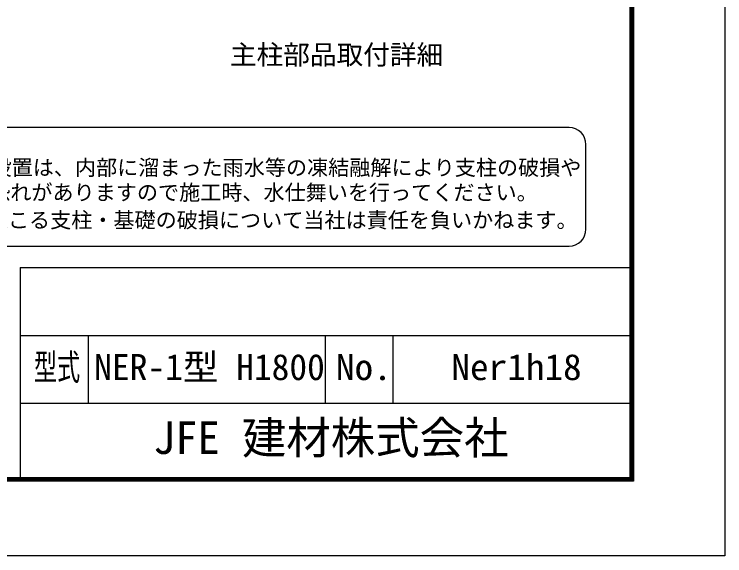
# Model space of a CAD drawing. Units: millimetres, scale not verified. Extents: x -4200 to 4200, y -2970 to 2970.
# Drawn here: x 2102 to 4200, y -2970 to -1372 of the extents above; entities that cross this region are included whole.
import ezdxf
from ezdxf.enums import TextEntityAlignment as Align

# ---------------------------------------------------------------- set-up
doc = ezdxf.new("R2010")
doc.units = ezdxf.units.MM
doc.header["$LTSCALE"] = 10
doc.layers.add('0-0_D-TTL-TXT', color=7, linetype='Continuous', lineweight=25)
doc.layers.add('0-E_D-TTL', color=7, linetype='Continuous', lineweight=25)
doc.styles.add('ＭＳ ゴシック', font='')
doc.styles.get('ＭＳ ゴシック').set_extended_font_data('MS Gothic')

msp = doc.modelspace()

# ---------------------------------------------------------------- linework, layer by layer
at = {"layer": '0-0_D-TTL-TXT', "color": 2}
for p, q in [((3740.24, -1706.52), (1294.69, -1706.52)), ((3790.24, -2006.52), (3790.24, -1756.52)), ((1294.69, -2056.52), (3740.24, -2056.52))]:
    msp.add_line(p, q, dxfattribs=at)
for centre, start, end in [((3740.24, -1756.52), 0, 90), ((3740.24, -2006.52), 270, 0)]:
    msp.add_arc(centre, 50, start, end, dxfattribs=at)
at = {"layer": '0-E_D-TTL'}
for p, q in [((2120, -2120), (2120, -2740)), ((2120, -2120), (3920, -2120)), ((2120, -2320), (3920, -2320)), ((2320, -2320), (2320, -2520)), ((3020, -2320), (3020, -2520)), ((3220, -2320), (3220, -2520)), ((2120, -2520), (3920, -2520))]:
    msp.add_line(p, q, dxfattribs=at)
at = {"layer": '0-E_D-TTL', "color": 2}
msp.add_lwpolyline([(-4200, 2970), (4200, 2970), (4200, -2970), (-4200, -2970)], close=True, dxfattribs=at)
at = {"layer": '0-E_D-TTL'}
for points in [[(-3930, 2750), (3930, 2750), (3930, -2750), (-3930, -2750)], [(-3927.5, 2747.5), (3927.5, 2747.5), (3927.5, -2747.5), (-3927.5, -2747.5)], [(-3925, 2745), (3925, 2745), (3925, -2745), (-3925, -2745)], [(-3922.5, 2742.5), (3922.5, 2742.5), (3922.5, -2742.5), (-3922.5, -2742.5)], [(-3920, 2740), (3920, 2740), (3920, -2740), (-3920, -2740)]]:
    msp.add_lwpolyline(points, close=True, dxfattribs=at)

# ---------------------------------------------------------------- texts
at = {"layer": '0-0_D-TTL-TXT', "style": 'ＭＳ ゴシック'}
for s, height, p in [('主柱部品取付詳細', 57.7, (2739, -1537.86)), ('凍結の恐れがある場所への設置は、内部に溜まった雨水等の凍結融解により支柱の破損や', 45.67, (1284.87, -1861.2)), ('コンクリート基礎の破損の恐れがありますので施工時、水仕舞いを行ってください。', 45.67, (1280.76, -1934.62)), ('施工による水仕舞い不備で起こる支柱・基礎の破損について当社は責任を負いかねます。 ', 45.67, (1273.77, -2016.12)), ('NER-1型 H1800', 76.97, (2338.27, -2474.8)), ('JFE 建材株式会社', 96.21, (2512.38, -2698.5))]:
    msp.add_text(s, height=height, dxfattribs=at).set_placement(p, align=Align.BOTTOM_LEFT)
for s, height, width, p in [('型式', 76.97, 0.65, (2160.27, -2474.8)), ('No.', 76.98, 1.05, (3052, -2474.8)), ('Ner1h18', 76.98, 1.05, (3392.67, -2474.8))]:
    msp.add_text(s, height=height, dxfattribs=dict(at, width=width)).set_placement(p, align=Align.BOTTOM_LEFT)

doc.saveas('drawing.dxf')
